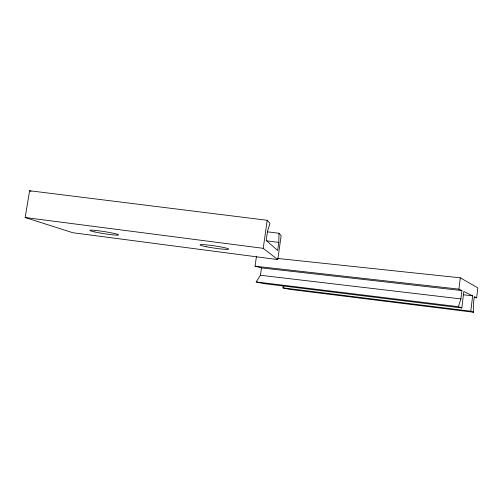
<?xml version="1.0" encoding="UTF-8"?>
<svg xmlns="http://www.w3.org/2000/svg" width="503" height="503" viewBox="0 0 503 503"><rect width="100%" height="100%" fill="white"/><g stroke="black" fill="none" stroke-linecap="round" stroke-linejoin="round"><path stroke-width="0.75" d="M279.008 233.279L281.139 235.63L277.775 259.592L72.841 232.732L25.15 217.522L29.602 190.744L267.212 220.289L269.985 223.345L267.514 231.229L266.213 240.421L277.656 250.494L278.794 242.389L279.008 233.279L267.313 231.801M474.323 297.518L476.655 297.789L477.85 287.879L460.308 277.826L277.568 258.441M255.059 266.194L261.472 267.904L260.428 275.267L256.178 281.931L458.378 306.698L460.886 298.908L461.905 290.583L458.931 289.131L255.059 266.194L256.48 256.209M256.178 281.931L263.559 283.566L461.817 307.949L463.816 291.52L472.65 295.833L470.795 311.212L473.675 312.256L473.373 304.214L474.285 296.632L476.655 297.789M458.931 289.131L460.308 277.826M473.675 312.256L289.282 289.288L283 287.892L283.315 285.603M277.775 259.592L263.226 248.331L267.212 220.289M261.472 267.904L461.905 290.583M463.307 294.752L472.65 295.833M260.428 275.267L460.886 298.908M283 287.892L470.795 311.212M266.357 240.799L278.794 242.389M25.15 217.522L263.226 248.331M458.378 306.698L461.817 307.949M29.602 190.744L31.035 191.322M94.784 231.958A14.556 1.05 9 0 0 118.306 235.058A14.556 1.05 9 0 0 99.468 230.896A14.556 1.05 9 0 0 94.784 231.958M206.217 246.728A14.493 1.119 8.4 0 0 228.626 249.174A14.493 1.119 8.4 0 0 208.148 245.062A14.493 1.119 8.4 0 0 206.217 246.728"/></g></svg>
